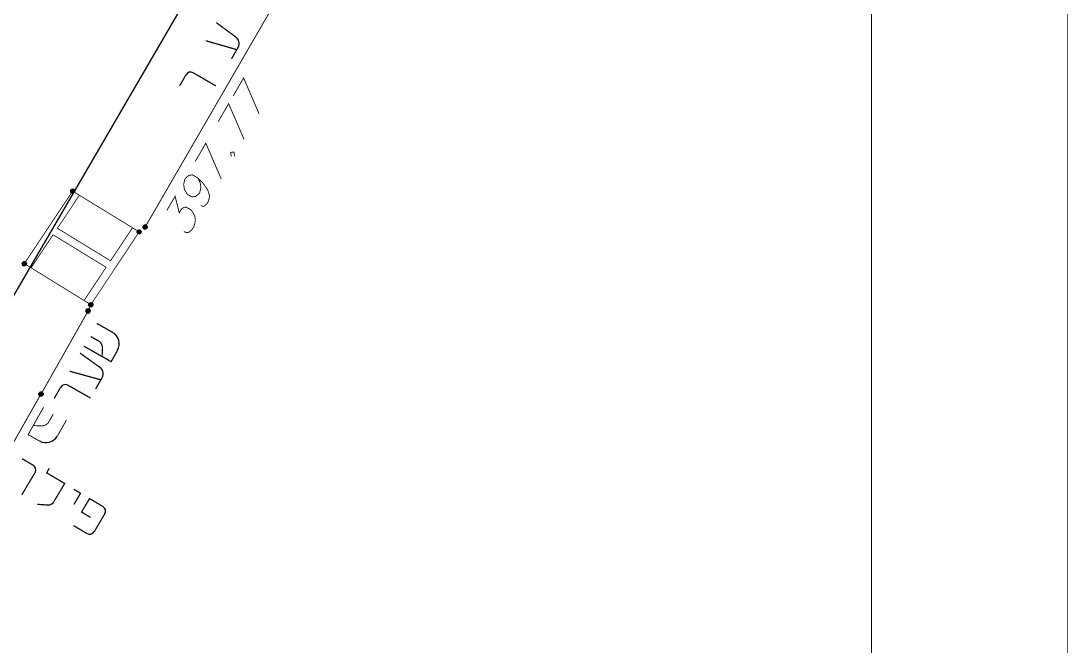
# Model space of a CAD drawing. Extents: x 489 to 720, y 1028 to 1176.
# Drawn here: x 645.61 to 658.97, y 1120.13 to 1128.11 of the extents above; entities that cross this region are included whole.
import ezdxf

# ---------------------------------------------------------------- set-up
doc = ezdxf.new("R2010")
doc.units = 0
doc.header["$MEASUREMENT"] = 0
for name, color, linetype in [('1202', 7, 'Continuous'), ('1501-GADER-BARZEL', 7, 'Continuous'), ('1501-PILER', 7, 'Continuous'), ('1501-SHAR', 7, 'Continuous'), ('2603-GADER-BARZEL', 7, 'Continuous'), ('2612-SHAR', 7, 'Continuous'), ('4035-PILER', 7, 'Continuous'), ('M1280', 7, 'Continuous'), ('M1602', 7, 'Continuous')]:
    doc.layers.add(name, color=color, linetype=linetype)

msp = doc.modelspace()

# ---------------------------------------------------------------- hatches: boundary and pattern name
at = {"layer": '1501-GADER-BARZEL', "linetype": 'Continuous', "ltscale": 0.045455}
for points in [[(646.485, 1124.507), (646.475, 1124.48), (646.494, 1124.512)], [(646.475, 1124.48), (646.494, 1124.512), (646.479, 1124.471)], [(646.478, 1124.499), (646.475, 1124.49), (646.485, 1124.507)], [(646.475, 1124.49), (646.485, 1124.507), (646.475, 1124.48)], [(646.494, 1124.512), (646.479, 1124.471), (646.504, 1124.512)], [(646.479, 1124.471), (646.504, 1124.512), (646.486, 1124.463)], [(646.504, 1124.512), (646.486, 1124.463), (646.515, 1124.509)], [(646.486, 1124.463), (646.515, 1124.509), (646.496, 1124.46)], [(646.515, 1124.509), (646.496, 1124.46), (646.521, 1124.502)], [(646.496, 1124.46), (646.521, 1124.502), (646.507, 1124.46)], [(646.521, 1124.502), (646.507, 1124.46), (646.526, 1124.491)], [(646.507, 1124.46), (646.526, 1124.491), (646.516, 1124.464)], [(646.526, 1124.491), (646.516, 1124.464), (646.527, 1124.481)], [(646.516, 1124.464), (646.527, 1124.481), (646.522, 1124.472)], [(646.441, 1124.42), (646.441, 1124.399), (646.44, 1124.41)], [(646.446, 1124.428), (646.446, 1124.391), (646.441, 1124.42)], [(646.446, 1124.391), (646.441, 1124.42), (646.441, 1124.399)], [(646.455, 1124.435), (646.455, 1124.386), (646.446, 1124.428)], [(646.455, 1124.386), (646.446, 1124.428), (646.446, 1124.391)], [(646.466, 1124.436), (646.466, 1124.384), (646.455, 1124.435)], [(646.466, 1124.384), (646.455, 1124.435), (646.455, 1124.386)], [(646.476, 1124.435), (646.476, 1124.386), (646.466, 1124.436)], [(646.476, 1124.386), (646.466, 1124.436), (646.466, 1124.384)], [(646.484, 1124.428), (646.484, 1124.391), (646.476, 1124.435)], [(646.484, 1124.391), (646.476, 1124.435), (646.476, 1124.386)], [(646.49, 1124.42), (646.49, 1124.399), (646.484, 1124.428)], [(646.49, 1124.399), (646.484, 1124.428), (646.484, 1124.391)], [(646.492, 1124.41), (646.49, 1124.42), (646.49, 1124.399)], [(645.841, 1123.36), (645.886, 1123.334), (645.837, 1123.349)], [(645.886, 1123.334), (645.837, 1123.349), (645.88, 1123.326)], [(645.837, 1123.349), (645.88, 1123.326), (645.838, 1123.339)], [(645.88, 1123.326), (645.838, 1123.339), (645.87, 1123.321)], [(645.838, 1123.339), (645.87, 1123.321), (645.843, 1123.33)], [(645.847, 1123.368), (645.89, 1123.344), (645.841, 1123.36)], [(645.89, 1123.344), (645.841, 1123.36), (645.886, 1123.334)], [(645.87, 1123.321), (645.843, 1123.33), (645.86, 1123.32)], [(645.843, 1123.33), (645.86, 1123.32), (645.851, 1123.323)], [(645.857, 1123.372), (645.89, 1123.354), (645.847, 1123.368)], [(645.89, 1123.354), (645.847, 1123.368), (645.89, 1123.344)], [(645.867, 1123.372), (645.885, 1123.363), (645.857, 1123.372)], [(645.885, 1123.363), (645.857, 1123.372), (645.89, 1123.354)], [(645.877, 1123.37), (645.867, 1123.372), (645.885, 1123.363)]]:
    msp.add_hatch(color=136, dxfattribs=at).paths.add_polyline_path(points, flags=0)
at = {"layer": '1501-PILER', "linetype": 'Continuous', "ltscale": 0.045455}
for points in [[(646.247, 1125.951), (646.291, 1125.921), (646.243, 1125.94)], [(646.254, 1125.957), (646.295, 1125.93), (646.247, 1125.951)], [(646.295, 1125.93), (646.247, 1125.951), (646.291, 1125.921)], [(646.265, 1125.961), (646.295, 1125.94), (646.254, 1125.957)], [(646.295, 1125.94), (646.254, 1125.957), (646.295, 1125.93)], [(646.275, 1125.961), (646.291, 1125.951), (646.265, 1125.961)], [(646.291, 1125.951), (646.265, 1125.961), (646.295, 1125.94)], [(646.284, 1125.957), (646.275, 1125.961), (646.291, 1125.951)], [(646.291, 1125.921), (646.243, 1125.94), (646.284, 1125.913)], [(646.243, 1125.94), (646.284, 1125.913), (646.243, 1125.93)], [(646.284, 1125.913), (646.243, 1125.93), (646.275, 1125.91)], [(646.243, 1125.93), (646.275, 1125.91), (646.247, 1125.921)], [(646.275, 1125.91), (646.247, 1125.921), (646.265, 1125.91)], [(646.247, 1125.921), (646.265, 1125.91), (646.254, 1125.913)], [(647.093, 1125.41), (647.103, 1125.437), (647.092, 1125.42)], [(647.103, 1125.437), (647.092, 1125.42), (647.095, 1125.43)], [(647.096, 1125.401), (647.112, 1125.441), (647.093, 1125.41)], [(647.112, 1125.441), (647.093, 1125.41), (647.103, 1125.437)], [(647.104, 1125.394), (647.122, 1125.441), (647.096, 1125.401)], [(647.122, 1125.441), (647.096, 1125.401), (647.112, 1125.441)], [(647.132, 1125.438), (647.104, 1125.394), (647.122, 1125.441)], [(647.115, 1125.39), (647.132, 1125.438), (647.104, 1125.394)], [(647.14, 1125.431), (647.115, 1125.39), (647.132, 1125.438)], [(647.125, 1125.39), (647.14, 1125.431), (647.115, 1125.39)], [(647.144, 1125.422), (647.125, 1125.39), (647.14, 1125.431)], [(647.134, 1125.395), (647.144, 1125.422), (647.125, 1125.39)], [(647.144, 1125.412), (647.134, 1125.395), (647.144, 1125.422)], [(647.141, 1125.402), (647.144, 1125.412), (647.134, 1125.395)], [(645.63, 1125.026), (645.675, 1124.996), (645.627, 1125.015)], [(645.675, 1124.996), (645.627, 1125.015), (645.667, 1124.988)], [(645.627, 1125.015), (645.667, 1124.988), (645.627, 1125.005)], [(645.638, 1125.032), (645.678, 1125.005), (645.63, 1125.026)], [(645.678, 1125.005), (645.63, 1125.026), (645.675, 1124.996)], [(645.647, 1125.036), (645.678, 1125.015), (645.638, 1125.032)], [(645.678, 1125.015), (645.638, 1125.032), (645.678, 1125.005)], [(645.658, 1125.036), (645.675, 1125.026), (645.647, 1125.036)], [(645.675, 1125.026), (645.647, 1125.036), (645.678, 1125.015)], [(645.667, 1125.032), (645.658, 1125.036), (645.675, 1125.026)], [(645.667, 1124.988), (645.627, 1125.005), (645.658, 1124.985)], [(645.627, 1125.005), (645.658, 1124.985), (645.63, 1124.996)], [(645.658, 1124.985), (645.63, 1124.996), (645.647, 1124.985)], [(645.63, 1124.996), (645.647, 1124.985), (645.638, 1124.988)], [(646.475, 1124.498), (646.475, 1124.478), (646.474, 1124.488)], [(646.48, 1124.506), (646.48, 1124.469), (646.475, 1124.498)], [(646.48, 1124.469), (646.475, 1124.498), (646.475, 1124.478)], [(646.49, 1124.512), (646.49, 1124.463), (646.48, 1124.506)], [(646.49, 1124.463), (646.48, 1124.506), (646.48, 1124.469)], [(646.5, 1124.514), (646.5, 1124.462), (646.49, 1124.512)], [(646.5, 1124.462), (646.49, 1124.512), (646.49, 1124.463)], [(646.51, 1124.512), (646.51, 1124.463), (646.5, 1124.514)], [(646.51, 1124.463), (646.5, 1124.514), (646.5, 1124.462)], [(646.518, 1124.506), (646.518, 1124.469), (646.51, 1124.512)], [(646.518, 1124.469), (646.51, 1124.512), (646.51, 1124.463)], [(646.524, 1124.498), (646.524, 1124.478), (646.518, 1124.506)], [(646.524, 1124.478), (646.518, 1124.506), (646.518, 1124.469)], [(646.526, 1124.488), (646.524, 1124.498), (646.524, 1124.478)]]:
    msp.add_hatch(color=7, dxfattribs=at).paths.add_polyline_path(points, flags=0)
at = {"layer": '1501-SHAR', "linetype": 'Continuous', "ltscale": 0.045455}
for points in [[(647.171, 1125.491), (647.217, 1125.465), (647.168, 1125.481)], [(647.217, 1125.465), (647.168, 1125.481), (647.21, 1125.457)], [(647.168, 1125.481), (647.21, 1125.457), (647.169, 1125.471)], [(647.21, 1125.457), (647.169, 1125.471), (647.201, 1125.453)], [(647.169, 1125.471), (647.201, 1125.453), (647.174, 1125.462)], [(647.178, 1125.499), (647.22, 1125.474), (647.171, 1125.491)], [(647.22, 1125.474), (647.171, 1125.491), (647.217, 1125.465)], [(647.201, 1125.453), (647.174, 1125.462), (647.191, 1125.452)], [(647.174, 1125.462), (647.191, 1125.452), (647.182, 1125.455)], [(647.187, 1125.504), (647.22, 1125.485), (647.178, 1125.499)], [(647.22, 1125.485), (647.178, 1125.499), (647.22, 1125.474)], [(647.197, 1125.504), (647.216, 1125.494), (647.187, 1125.504)], [(647.216, 1125.494), (647.187, 1125.504), (647.22, 1125.485)], [(647.208, 1125.501), (647.197, 1125.504), (647.216, 1125.494)], [(646.441, 1124.416), (646.488, 1124.393), (646.438, 1124.406)], [(646.488, 1124.393), (646.438, 1124.406), (646.482, 1124.385)], [(646.438, 1124.406), (646.482, 1124.385), (646.44, 1124.396)], [(646.482, 1124.385), (646.44, 1124.396), (646.472, 1124.38)], [(646.44, 1124.396), (646.472, 1124.38), (646.444, 1124.388)], [(646.447, 1124.424), (646.491, 1124.403), (646.441, 1124.416)], [(646.491, 1124.403), (646.441, 1124.416), (646.488, 1124.393)], [(646.472, 1124.38), (646.444, 1124.388), (646.462, 1124.379)], [(646.444, 1124.388), (646.462, 1124.379), (646.452, 1124.381)], [(646.457, 1124.43), (646.49, 1124.413), (646.447, 1124.424)], [(646.49, 1124.413), (646.447, 1124.424), (646.491, 1124.403)], [(646.467, 1124.431), (646.484, 1124.422), (646.457, 1124.43)], [(646.484, 1124.422), (646.457, 1124.43), (646.49, 1124.413)], [(646.476, 1124.428), (646.467, 1124.431), (646.484, 1124.422)], [(645.843, 1123.36), (645.843, 1123.339), (645.841, 1123.349)], [(645.849, 1123.368), (645.849, 1123.331), (645.843, 1123.36)], [(645.849, 1123.331), (645.843, 1123.36), (645.843, 1123.339)], [(645.857, 1123.374), (645.857, 1123.326), (645.849, 1123.368)], [(645.857, 1123.326), (645.849, 1123.368), (645.849, 1123.331)], [(645.867, 1123.376), (645.867, 1123.323), (645.857, 1123.374)], [(645.867, 1123.323), (645.857, 1123.374), (645.857, 1123.326)], [(645.877, 1123.374), (645.877, 1123.326), (645.867, 1123.376)], [(645.877, 1123.326), (645.867, 1123.376), (645.867, 1123.323)], [(645.885, 1123.368), (645.885, 1123.331), (645.877, 1123.374)], [(645.885, 1123.331), (645.877, 1123.374), (645.877, 1123.326)], [(645.891, 1123.36), (645.891, 1123.339), (645.885, 1123.368)], [(645.891, 1123.339), (645.885, 1123.368), (645.885, 1123.331)], [(645.893, 1123.349), (645.891, 1123.36), (645.891, 1123.339)]]:
    msp.add_hatch(color=7, dxfattribs=at).paths.add_polyline_path(points, flags=0)

# ---------------------------------------------------------------- linework, layer by layer
at = {"color": 250, "linetype": 'Continuous', "ltscale": 0.045455}
for points, const_width in [([(648.344, 1127.906), (648.101, 1128.085)], 0.0158), ([(647.967, 1127.854), (648.363, 1127.74)], 0.0158), ([(648.296, 1127.624), (648.38, 1127.769)], 0.0158), ([(647.716, 1127.421), (647.633, 1127.277)], 0.0158), ([(648.096, 1127.278), (647.808, 1127.445)], 0.0158), ([(648.317, 1127.149), (648.45, 1127.38), (648.647, 1126.922)], 0.0112), ([(648.125, 1126.82), (648.259, 1127.051), (648.457, 1126.593)], 0.0112), ([(647.834, 1126.316), (647.968, 1126.547), (648.165, 1126.089)], 0.0112), ([(648.293, 1126.377), (648.285, 1126.43), (648.327, 1126.435), (648.334, 1126.381)], 0.0112), ([(647.865, 1126.103), (647.896, 1126.045), (647.905, 1125.984), (647.891, 1125.92), (647.882, 1125.904), (647.838, 1125.868), (647.792, 1125.863), (647.74, 1125.888), (647.726, 1125.903), (647.694, 1125.961), (647.685, 1126.022), (647.7, 1126.086), (647.709, 1126.102), (647.752, 1126.137), (647.799, 1126.143), (647.865, 1126.103), (647.934, 1126.034), (647.994, 1125.947), (648.017, 1125.872), (648.002, 1125.809), (647.983, 1125.776), (647.941, 1125.739), (647.903, 1125.752)], 0.0112), ([(647.47, 1125.689), (647.576, 1125.871), (647.629, 1125.66), (647.659, 1125.71), (647.692, 1125.729), (647.715, 1125.731), (647.767, 1125.705), (647.794, 1125.678), (647.827, 1125.619), (647.835, 1125.559), (647.82, 1125.495), (647.792, 1125.445), (647.75, 1125.41), (647.726, 1125.407), (647.688, 1125.419)], 0.0112), ([(646.779, 1124.134), (646.576, 1124.249)], 0.0158), ([(646.644, 1123.827), (646.65, 1123.939), (646.637, 1123.985), (646.616, 1124.015), (646.5, 1124.081)], 0.0158), ([(646.411, 1123.959), (646.76, 1123.761), (646.842, 1123.906)], 0.0158), ([(646.607, 1123.695), (646.362, 1123.871)], 0.0158), ([(646.23, 1123.639), (646.628, 1123.529)], 0.0158), ([(646.562, 1123.413), (646.645, 1123.559)], 0.0158), ([(646.116, 1123.436), (646.033, 1123.29)], 0.0158), ([(646.496, 1123.297), (646.207, 1123.461)], 0.0158), ([(645.766, 1122.439), (645.622, 1122.524)], 0.0158), ([(645.619, 1122.061), (645.79, 1122.347)], 0.0158), ([(646.03, 1121.977), (646.167, 1122.207), (645.937, 1122.343), (645.971, 1122.401)], 0.0158), ([(646.283, 1122.134), (646.369, 1122.082), (646.284, 1121.939)], 0.0158), ([(645.82, 1121.941), (645.969, 1121.931)], 0.0158), ([(646.657, 1121.912), (646.484, 1122.014), (646.382, 1121.843), (646.497, 1121.774)], 0.0158), ([(646.544, 1121.591), (646.679, 1121.821)], 0.0158), ([(646.28, 1121.67), (646.452, 1121.568)], 0.0158)]:
    msp.add_lwpolyline(points, dxfattribs=dict(at, const_width=const_width))
at = {"color": 5, "linetype": 'Continuous', "ltscale": 0.045455, "const_width": 0.0118}
for points in [[(645.897, 1123.179), (645.701, 1122.83), (645.846, 1122.748)], [(645.767, 1122.946), (645.878, 1122.94), (645.924, 1122.953), (645.954, 1122.974), (646.02, 1123.09)], [(646.074, 1122.811), (646.188, 1123.014)]]:
    msp.add_lwpolyline(points, dxfattribs=at)
at = {"color": 250, "linetype": 'Continuous', "ltscale": 0.045455}
for centre, radius, start, end in [((648.294, 1127.819), 0.1, 329.9194, 419.9194), ((647.774, 1127.388), 0.0659, 59.9249, 149.9194), ((646.697, 1123.989), 0.166, 330.4742, 420.4742), ((646.558, 1123.607), 0.1, 330.4797, 420.4742), ((646.174, 1123.403), 0.0659, 60.4797, 150.4742), ((645.732, 1122.381), 0.0659, 329.4031, 419.3976), ((645.944, 1122.028), 0.1, 284.4031, 329.4031), ((646.622, 1121.855), 0.0659, 329.4031, 419.3976), ((646.486, 1121.626), 0.0659, 239.3976, 329.3976)]:
    msp.add_arc(centre, radius, start, end, dxfattribs=at)
at = {"color": 5, "linetype": 'Continuous', "ltscale": 0.045455}
msp.add_arc((645.928, 1122.894), 0.166, 240.5072, 330.5072, dxfattribs=at)
at = {"layer": '1202', "color": 7, "linetype": 'Continuous', "ltscale": 0.045455, "const_width": 0.0112}
for points in [[(585.132, 1102.952), (658.965, 1102.952), (658.965, 1175.784), (585.132, 1175.784)], [(587.634, 1105.454), (656.462, 1105.454), (656.462, 1173.281), (587.634, 1173.281)]]:
    msp.add_lwpolyline(points, dxfattribs=at)
at = {"layer": '1501-GADER-BARZEL', "color": 136, "linetype": 'Continuous', "ltscale": 0.045455, "const_width": 0.0123}
for points in [[(646.474, 1124.486), (646.528, 1124.486)], [(646.438, 1124.41), (646.493, 1124.41)], [(645.836, 1123.346), (645.891, 1123.346)]]:
    msp.add_lwpolyline(points, dxfattribs=at)
at = {"layer": '1501-GADER-BARZEL', "color": 136, "linetype": 'Continuous', "ltscale": 0.045455}
for points in [[(646.485, 1124.507), (646.475, 1124.48), (646.494, 1124.512)], [(646.475, 1124.48), (646.494, 1124.512), (646.479, 1124.471)], [(646.478, 1124.499), (646.475, 1124.49), (646.485, 1124.507)], [(646.475, 1124.49), (646.485, 1124.507), (646.475, 1124.48)], [(646.494, 1124.512), (646.479, 1124.471), (646.504, 1124.512)], [(646.479, 1124.471), (646.504, 1124.512), (646.486, 1124.463)], [(646.504, 1124.512), (646.486, 1124.463), (646.515, 1124.509)], [(646.486, 1124.463), (646.515, 1124.509), (646.496, 1124.46)], [(646.515, 1124.509), (646.496, 1124.46), (646.521, 1124.502)], [(646.496, 1124.46), (646.521, 1124.502), (646.507, 1124.46)], [(646.521, 1124.502), (646.507, 1124.46), (646.526, 1124.491)], [(646.507, 1124.46), (646.526, 1124.491), (646.516, 1124.464)], [(646.526, 1124.491), (646.516, 1124.464), (646.527, 1124.481)], [(646.516, 1124.464), (646.527, 1124.481), (646.522, 1124.472)], [(646.441, 1124.42), (646.441, 1124.399), (646.44, 1124.41)], [(646.446, 1124.428), (646.446, 1124.391), (646.441, 1124.42)], [(646.446, 1124.391), (646.441, 1124.42), (646.441, 1124.399)], [(646.455, 1124.435), (646.455, 1124.386), (646.446, 1124.428)], [(646.455, 1124.386), (646.446, 1124.428), (646.446, 1124.391)], [(646.466, 1124.436), (646.466, 1124.384), (646.455, 1124.435)], [(646.466, 1124.384), (646.455, 1124.435), (646.455, 1124.386)], [(646.476, 1124.435), (646.476, 1124.386), (646.466, 1124.436)], [(646.476, 1124.386), (646.466, 1124.436), (646.466, 1124.384)], [(646.484, 1124.428), (646.484, 1124.391), (646.476, 1124.435)], [(646.484, 1124.391), (646.476, 1124.435), (646.476, 1124.386)], [(646.49, 1124.42), (646.49, 1124.399), (646.484, 1124.428)], [(646.49, 1124.399), (646.484, 1124.428), (646.484, 1124.391)], [(646.492, 1124.41), (646.49, 1124.42), (646.49, 1124.399)], [(645.841, 1123.36), (645.886, 1123.334), (645.837, 1123.349)], [(645.886, 1123.334), (645.837, 1123.349), (645.88, 1123.326)], [(645.837, 1123.349), (645.88, 1123.326), (645.838, 1123.339)], [(645.88, 1123.326), (645.838, 1123.339), (645.87, 1123.321)], [(645.838, 1123.339), (645.87, 1123.321), (645.843, 1123.33)], [(645.847, 1123.368), (645.89, 1123.344), (645.841, 1123.36)], [(645.89, 1123.344), (645.841, 1123.36), (645.886, 1123.334)], [(645.87, 1123.321), (645.843, 1123.33), (645.86, 1123.32)], [(645.843, 1123.33), (645.86, 1123.32), (645.851, 1123.323)], [(645.857, 1123.372), (645.89, 1123.354), (645.847, 1123.368)], [(645.89, 1123.354), (645.847, 1123.368), (645.89, 1123.344)], [(645.867, 1123.372), (645.885, 1123.363), (645.857, 1123.372)], [(645.885, 1123.363), (645.857, 1123.372), (645.89, 1123.354)], [(645.877, 1123.37), (645.867, 1123.372), (645.885, 1123.363)]]:
    msp.add_lwpolyline(points, dxfattribs=at)
for centre in [(646.501, 1124.486), (646.466, 1124.41), (645.863, 1123.346)]:
    msp.add_circle(centre, 0.0261, dxfattribs=at)
at = {"layer": '1501-PILER', "color": 7, "linetype": 'Continuous', "ltscale": 0.045455}
for points in [[(646.247, 1125.951), (646.291, 1125.921), (646.243, 1125.94)], [(646.254, 1125.957), (646.295, 1125.93), (646.247, 1125.951)], [(646.295, 1125.93), (646.247, 1125.951), (646.291, 1125.921)], [(646.265, 1125.961), (646.295, 1125.94), (646.254, 1125.957)], [(646.295, 1125.94), (646.254, 1125.957), (646.295, 1125.93)], [(646.275, 1125.961), (646.291, 1125.951), (646.265, 1125.961)], [(646.291, 1125.951), (646.265, 1125.961), (646.295, 1125.94)], [(646.284, 1125.957), (646.275, 1125.961), (646.291, 1125.951)], [(646.291, 1125.921), (646.243, 1125.94), (646.284, 1125.913)], [(646.243, 1125.94), (646.284, 1125.913), (646.243, 1125.93)], [(646.284, 1125.913), (646.243, 1125.93), (646.275, 1125.91)], [(646.243, 1125.93), (646.275, 1125.91), (646.247, 1125.921)], [(646.275, 1125.91), (646.247, 1125.921), (646.265, 1125.91)], [(646.247, 1125.921), (646.265, 1125.91), (646.254, 1125.913)], [(647.093, 1125.41), (647.103, 1125.437), (647.092, 1125.42)], [(647.103, 1125.437), (647.092, 1125.42), (647.095, 1125.43)], [(647.096, 1125.401), (647.112, 1125.441), (647.093, 1125.41)], [(647.112, 1125.441), (647.093, 1125.41), (647.103, 1125.437)], [(647.104, 1125.394), (647.122, 1125.441), (647.096, 1125.401)], [(647.122, 1125.441), (647.096, 1125.401), (647.112, 1125.441)], [(647.132, 1125.438), (647.104, 1125.394), (647.122, 1125.441)], [(647.115, 1125.39), (647.132, 1125.438), (647.104, 1125.394)], [(647.14, 1125.431), (647.115, 1125.39), (647.132, 1125.438)], [(647.125, 1125.39), (647.14, 1125.431), (647.115, 1125.39)], [(647.144, 1125.422), (647.125, 1125.39), (647.14, 1125.431)], [(647.134, 1125.395), (647.144, 1125.422), (647.125, 1125.39)], [(647.144, 1125.412), (647.134, 1125.395), (647.144, 1125.422)], [(647.141, 1125.402), (647.144, 1125.412), (647.134, 1125.395)], [(645.63, 1125.026), (645.675, 1124.996), (645.627, 1125.015)], [(645.675, 1124.996), (645.627, 1125.015), (645.667, 1124.988)], [(645.627, 1125.015), (645.667, 1124.988), (645.627, 1125.005)], [(645.638, 1125.032), (645.678, 1125.005), (645.63, 1125.026)], [(645.678, 1125.005), (645.63, 1125.026), (645.675, 1124.996)], [(645.647, 1125.036), (645.678, 1125.015), (645.638, 1125.032)], [(645.678, 1125.015), (645.638, 1125.032), (645.678, 1125.005)], [(645.658, 1125.036), (645.675, 1125.026), (645.647, 1125.036)], [(645.675, 1125.026), (645.647, 1125.036), (645.678, 1125.015)], [(645.667, 1125.032), (645.658, 1125.036), (645.675, 1125.026)], [(645.667, 1124.988), (645.627, 1125.005), (645.658, 1124.985)], [(645.627, 1125.005), (645.658, 1124.985), (645.63, 1124.996)], [(645.658, 1124.985), (645.63, 1124.996), (645.647, 1124.985)], [(645.63, 1124.996), (645.647, 1124.985), (645.638, 1124.988)], [(646.475, 1124.498), (646.475, 1124.478), (646.474, 1124.488)], [(646.48, 1124.506), (646.48, 1124.469), (646.475, 1124.498)], [(646.48, 1124.469), (646.475, 1124.498), (646.475, 1124.478)], [(646.49, 1124.512), (646.49, 1124.463), (646.48, 1124.506)], [(646.49, 1124.463), (646.48, 1124.506), (646.48, 1124.469)], [(646.5, 1124.514), (646.5, 1124.462), (646.49, 1124.512)], [(646.5, 1124.462), (646.49, 1124.512), (646.49, 1124.463)], [(646.51, 1124.512), (646.51, 1124.463), (646.5, 1124.514)], [(646.51, 1124.463), (646.5, 1124.514), (646.5, 1124.462)], [(646.518, 1124.506), (646.518, 1124.469), (646.51, 1124.512)], [(646.518, 1124.469), (646.51, 1124.512), (646.51, 1124.463)], [(646.524, 1124.498), (646.524, 1124.478), (646.518, 1124.506)], [(646.524, 1124.478), (646.518, 1124.506), (646.518, 1124.469)], [(646.526, 1124.488), (646.524, 1124.498), (646.524, 1124.478)]]:
    msp.add_lwpolyline(points, dxfattribs=at)
at = {"layer": '1501-PILER', "color": 7, "linetype": 'Continuous', "ltscale": 0.045455, "const_width": 0.01}
for points in [[(646.247, 1125.936), (646.292, 1125.936)], [(647.096, 1125.416), (647.141, 1125.416)], [(645.63, 1125.011), (645.675, 1125.011)], [(646.478, 1124.488), (646.522, 1124.488)]]:
    msp.add_lwpolyline(points, dxfattribs=at)
at = {"layer": '1501-PILER', "color": 7, "linetype": 'Continuous', "ltscale": 0.045455}
for centre in [(646.269, 1125.936), (645.652, 1125.011), (646.5, 1124.488)]:
    msp.add_circle(centre, 0.0261, dxfattribs=at)
msp.add_arc((647.118, 1125.416), 0.0261, 58.5297, 418.5296, dxfattribs=at)
at = {"layer": '1501-SHAR', "color": 7, "linetype": 'Continuous', "ltscale": 0.045455, "const_width": 0.0112}
for points in [[(647.169, 1125.478), (647.219, 1125.478)], [(646.44, 1124.405), (646.49, 1124.405)], [(645.842, 1123.349), (645.892, 1123.349)]]:
    msp.add_lwpolyline(points, dxfattribs=at)
at = {"layer": '1501-SHAR', "color": 7, "linetype": 'Continuous', "ltscale": 0.045455}
for points in [[(647.171, 1125.491), (647.217, 1125.465), (647.168, 1125.481)], [(647.217, 1125.465), (647.168, 1125.481), (647.21, 1125.457)], [(647.168, 1125.481), (647.21, 1125.457), (647.169, 1125.471)], [(647.21, 1125.457), (647.169, 1125.471), (647.201, 1125.453)], [(647.169, 1125.471), (647.201, 1125.453), (647.174, 1125.462)], [(647.178, 1125.499), (647.22, 1125.474), (647.171, 1125.491)], [(647.22, 1125.474), (647.171, 1125.491), (647.217, 1125.465)], [(647.201, 1125.453), (647.174, 1125.462), (647.191, 1125.452)], [(647.174, 1125.462), (647.191, 1125.452), (647.182, 1125.455)], [(647.187, 1125.504), (647.22, 1125.485), (647.178, 1125.499)], [(647.22, 1125.485), (647.178, 1125.499), (647.22, 1125.474)], [(647.197, 1125.504), (647.216, 1125.494), (647.187, 1125.504)], [(647.216, 1125.494), (647.187, 1125.504), (647.22, 1125.485)], [(647.208, 1125.501), (647.197, 1125.504), (647.216, 1125.494)], [(646.441, 1124.416), (646.488, 1124.393), (646.438, 1124.406)], [(646.488, 1124.393), (646.438, 1124.406), (646.482, 1124.385)], [(646.438, 1124.406), (646.482, 1124.385), (646.44, 1124.396)], [(646.482, 1124.385), (646.44, 1124.396), (646.472, 1124.38)], [(646.44, 1124.396), (646.472, 1124.38), (646.444, 1124.388)], [(646.447, 1124.424), (646.491, 1124.403), (646.441, 1124.416)], [(646.491, 1124.403), (646.441, 1124.416), (646.488, 1124.393)], [(646.472, 1124.38), (646.444, 1124.388), (646.462, 1124.379)], [(646.444, 1124.388), (646.462, 1124.379), (646.452, 1124.381)], [(646.457, 1124.43), (646.49, 1124.413), (646.447, 1124.424)], [(646.49, 1124.413), (646.447, 1124.424), (646.491, 1124.403)], [(646.467, 1124.431), (646.484, 1124.422), (646.457, 1124.43)], [(646.484, 1124.422), (646.457, 1124.43), (646.49, 1124.413)], [(646.476, 1124.428), (646.467, 1124.431), (646.484, 1124.422)], [(645.843, 1123.36), (645.843, 1123.339), (645.841, 1123.349)], [(645.849, 1123.368), (645.849, 1123.331), (645.843, 1123.36)], [(645.849, 1123.331), (645.843, 1123.36), (645.843, 1123.339)], [(645.857, 1123.374), (645.857, 1123.326), (645.849, 1123.368)], [(645.857, 1123.326), (645.849, 1123.368), (645.849, 1123.331)], [(645.867, 1123.376), (645.867, 1123.323), (645.857, 1123.374)], [(645.867, 1123.323), (645.857, 1123.374), (645.857, 1123.326)], [(645.877, 1123.374), (645.877, 1123.326), (645.867, 1123.376)], [(645.877, 1123.326), (645.867, 1123.376), (645.867, 1123.323)], [(645.885, 1123.368), (645.885, 1123.331), (645.877, 1123.374)], [(645.885, 1123.331), (645.877, 1123.374), (645.877, 1123.326)], [(645.891, 1123.36), (645.891, 1123.339), (645.885, 1123.368)], [(645.891, 1123.339), (645.885, 1123.368), (645.885, 1123.331)], [(645.893, 1123.349), (645.891, 1123.36), (645.891, 1123.339)]]:
    msp.add_lwpolyline(points, dxfattribs=at)
for centre in [(647.194, 1125.478), (646.465, 1124.405), (645.867, 1123.349)]:
    msp.add_circle(centre, 0.0261, dxfattribs=at)
at = {"layer": '2603-GADER-BARZEL', "color": 136, "linetype": 'Continuous', "ltscale": 0.045455, "const_width": 0.0123}
for points in [[(646.466, 1124.41), (646.501, 1124.486)], [(645.518, 1122.737), (645.863, 1123.346)]]:
    msp.add_lwpolyline(points, dxfattribs=at)
at = {"layer": '2612-SHAR', "color": 7, "linetype": 'Continuous', "ltscale": 0.045455, "const_width": 0.0118}
for points in [[(647.194, 1125.478), (650.215, 1130.693)], [(645.867, 1123.349), (646.465, 1124.405)]]:
    msp.add_lwpolyline(points, dxfattribs=at)
at = {"layer": '4035-PILER', "color": 7, "linetype": 'Continuous', "ltscale": 0.045455, "const_width": 0.01}
for points in [[(646.5, 1124.488), (645.652, 1125.011), (646.269, 1125.936), (647.118, 1125.416)], [(647.035, 1125.471), (646.752, 1125.047), (646.074, 1125.462), (646.352, 1125.88)], [(646.502, 1124.49), (647.118, 1125.416)], [(646.418, 1124.546), (646.696, 1124.964), (646.019, 1125.379), (645.736, 1124.955)], [(646.782, 1124.912), (646.784, 1124.911)]]:
    msp.add_lwpolyline(points, dxfattribs=at)
at = {"layer": 'M1280', "color": 7, "linetype": 'Continuous', "ltscale": 0.045455, "const_width": 0.0112}
msp.add_lwpolyline([(587.634, 1105.454), (656.462, 1105.454), (656.462, 1173.281), (587.634, 1173.281)], dxfattribs=at)
at = {"layer": 'M1602', "color": 214, "linetype": 'Continuous', "ltscale": 0.045455, "const_width": 0.0182}
msp.add_lwpolyline([(655.157, 1141.159), (636.855, 1109.729)], dxfattribs=at)

doc.saveas('drawing.dxf')
